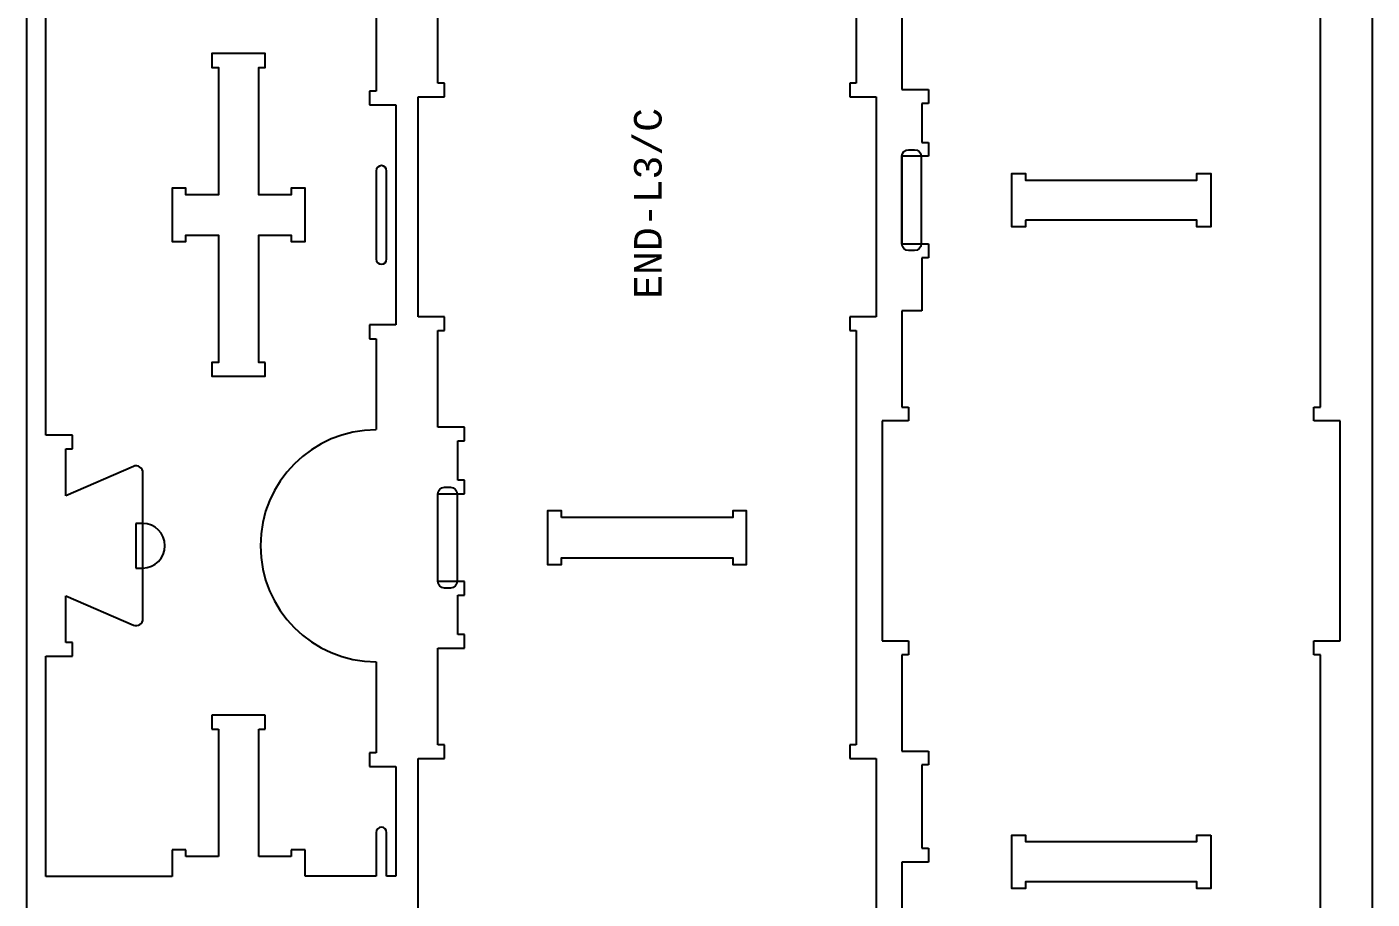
# Model space of a CAD drawing. Header units: millimetres. Extents: x -30 to 12678, y 0 to 23683.
# Drawn here: x 3553 to 4773, y 1872 to 2663 of the extents above; entities that cross this region are included whole.
import ezdxf

# ---------------------------------------------------------------- set-up
doc = ezdxf.new("R2010")
doc.units = ezdxf.units.MM
for name, color, linetype, true_color in [('0_SHEET_SPRUCEPLY_2440X122', 1, 'Continuous', 0xff0000), ('1_ANYTOOL_1MMDEEP_LABELS_S', 2, 'Continuous', 0xffff00), ('3_ANYTOOL_CUTTHROUGH_INSID', 4, 'Continuous', 0x00ffff), ('4_ANYTOOL_CUTTHROUGH_OUTSI', 5, 'Continuous', 0x0000ff), ('5_ANYTOOL_HALF_MILL_9MM_IN', 3, 'Continuous', 0x00ff00)]:
    doc.layers.add(name, color=color, linetype=linetype, true_color=true_color)
doc.styles.add('MONOTXT_REGULAR', font='')
doc.styles.get('MONOTXT_REGULAR').set_extended_font_data('Monotxt')

msp = doc.modelspace()

# ---------------------------------------------------------------- linework, layer by layer
at = {"layer": '0_SHEET_SPRUCEPLY_2440X122'}
msp.add_lwpolyline([(4772.9, 1290.9), (3552.9, 1290.9), (3552.9, 3730.9), (4772.9, 3730.9)], close=True, dxfattribs=at)
at = {"layer": '3_ANYTOOL_CUTTHROUGH_INSID'}
for p, q in [((3869.6, 2532.4), (3869.6, 2452.4)), ((3879.1, 2452.4), (3879.1, 2532.4))]:
    msp.add_line(p, q, dxfattribs=at)
for points in [[(3769.1, 2358.7), (3763.1, 2358.7), (3763.1, 2474.2), (3792.6, 2474.2), (3792.6, 2468.2), (3805.1, 2468.2), (3805.1, 2516.7), (3792.6, 2516.7), (3792.6, 2510.7), (3763.1, 2510.7), (3763.1, 2626.2), (3769.1, 2626.2), (3769.1, 2638.7), (3720.6, 2638.7), (3720.6, 2626.2), (3726.6, 2626.2), (3726.6, 2510.7), (3697.1, 2510.7), (3697.1, 2516.7), (3684.6, 2516.7), (3684.6, 2468.2), (3697.1, 2468.2), (3697.1, 2474.2), (3726.6, 2474.2), (3726.6, 2358.7), (3720.6, 2358.7), (3720.6, 2346.2), (3769.1, 2346.2)], [(4458.5, 2487.6), (4458.5, 2481.6), (4446, 2481.6), (4446, 2530.1), (4458.5, 2530.1), (4458.5, 2524.1), (4614, 2524.1), (4614, 2530.1), (4626.5, 2530.1), (4626.5, 2481.6), (4614, 2481.6), (4614, 2487.6)], [(4037.6, 2218), (4037.6, 2224), (4025.1, 2224), (4025.1, 2175.5), (4037.6, 2175.5), (4037.6, 2181.5), (4193.1, 2181.5), (4193.1, 2175.5), (4205.6, 2175.5), (4205.6, 2224), (4193.1, 2224), (4193.1, 2218)], [(4626.5, 1930.1), (4626.5, 1881.6), (4614, 1881.6), (4614, 1887.6), (4458.5, 1887.6), (4458.5, 1881.6), (4446, 1881.6), (4446, 1930.1), (4458.5, 1930.1), (4458.5, 1924.1), (4614, 1924.1), (4614, 1930.1)]]:
    msp.add_lwpolyline(points, close=True, dxfattribs=at)
for centre, start, end in [((3874.4, 2532.4), 360, 180), ((3874.4, 2452.4), 180, 360)]:
    msp.add_arc(centre, 4.75, start, end, dxfattribs=at)
at = {"layer": '4_ANYTOOL_CUTTHROUGH_OUTSI'}
for p, q in [((4305.1, 2987.5), (4305.1, 2612)), ((3925.6, 2612), (3925.6, 2699.5)), ((3570.1, 2292.7), (3570.1, 2692.2)), ((3869.6, 2687.2), (3869.6, 2604.7)), ((4346.5, 2693.6), (4346.5, 2606.1)), ((4726, 2318.1), (4726, 2693.6)), ((3931.6, 2612), (3925.6, 2612)), ((3931.6, 2599.5), (3931.6, 2612)), ((4305.1, 2612), (4299.1, 2612)), ((4299.1, 2612), (4299.1, 2599.5)), ((3869.6, 2604.7), (3863.6, 2604.7)), ((3863.6, 2604.7), (3863.6, 2592.2)), ((3907.6, 2400), (3907.6, 2599.5)), ((3907.6, 2599.5), (3931.6, 2599.5)), ((4299.1, 2599.5), (4323.1, 2599.5)), ((4323.1, 2599.5), (4323.1, 2400)), ((4346.5, 2606.1), (4370.5, 2606.1)), ((4370.5, 2606.1), (4370.5, 2593.6)), ((3863.6, 2592.2), (3887.6, 2592.2)), ((3887.6, 2592.2), (3887.6, 2392.7)), ((4370.5, 2593.6), (4364.5, 2593.6)), ((4364.5, 2593.6), (4364.5, 2558.1)), ((4364.5, 2558.1), (4370.5, 2558.1)), ((4370.5, 2558.1), (4370.5, 2545.6)), ((4370.5, 2545.6), (4346.5, 2545.6)), ((4346.5, 2545.6), (4346.5, 2466.1)), ((4346.5, 2466.1), (4370.5, 2466.1)), ((4370.5, 2466.1), (4370.5, 2453.6)), ((4370.5, 2453.6), (4364.5, 2453.6)), ((4364.5, 2453.6), (4364.5, 2405.6)), ((4364.5, 2405.6), (4346.5, 2405.6)), ((4346.5, 2405.6), (4346.5, 2318.1)), ((3887.6, 2392.7), (3863.6, 2392.7)), ((3863.6, 2392.7), (3863.6, 2380.2)), ((3931.6, 2400), (3907.6, 2400)), ((3931.6, 2387.5), (3931.6, 2400)), ((4323.1, 2400), (4299.1, 2400)), ((4299.1, 2400), (4299.1, 2387.5)), ((3863.6, 2380.2), (3869.6, 2380.2)), ((3869.6, 2380.2), (3869.6, 2297.7)), ((3925.6, 2300), (3925.6, 2387.5)), ((3925.6, 2387.5), (3931.6, 2387.5)), ((4299.1, 2387.5), (4305.1, 2387.5)), ((4305.1, 2387.5), (4305.1, 2012)), ((4346.5, 2318.1), (4352.5, 2318.1)), ((4352.5, 2318.1), (4352.5, 2305.6)), ((4720, 2305.6), (4720, 2318.1)), ((4720, 2318.1), (4726, 2318.1)), ((3949.6, 2300), (3925.6, 2300)), ((3949.6, 2287.5), (3949.6, 2300)), ((4352.5, 2305.6), (4328.5, 2305.6)), ((4328.5, 2305.6), (4328.5, 2106.1)), ((4744, 2305.6), (4720, 2305.6)), ((4744, 2106.1), (4744, 2305.6)), ((3594.1, 2292.7), (3570.1, 2292.7)), ((3594.1, 2280.2), (3594.1, 2292.7)), ((3943.6, 2252), (3943.6, 2287.5)), ((3943.6, 2287.5), (3949.6, 2287.5)), ((3588.1, 2237.8), (3588.1, 2280.2)), ((3588.1, 2280.2), (3594.1, 2280.2)), ((3649.4, 2264.4), (3588.1, 2237.8)), ((3658.1, 2126.2), (3658.1, 2258.6)), ((3949.6, 2252), (3943.6, 2252)), ((3949.6, 2239.5), (3949.6, 2252)), ((3925.6, 2160), (3925.6, 2239.5)), ((3925.6, 2239.5), (3949.6, 2239.5)), ((3949.6, 2160), (3925.6, 2160)), ((3949.6, 2147.5), (3949.6, 2160)), ((3943.6, 2112), (3943.6, 2147.5)), ((3943.6, 2147.5), (3949.6, 2147.5)), ((3588.1, 2104.7), (3588.1, 2147.1)), ((3588.1, 2147.1), (3649.4, 2120.5)), ((3949.6, 2112), (3943.6, 2112)), ((3949.6, 2099.5), (3949.6, 2112)), ((3594.1, 2104.7), (3588.1, 2104.7)), ((3594.1, 2092.2), (3594.1, 2104.7)), ((3925.6, 2012), (3925.6, 2099.5)), ((3925.6, 2099.5), (3949.6, 2099.5)), ((4328.5, 2106.1), (4352.5, 2106.1)), ((4352.5, 2106.1), (4352.5, 2093.6)), ((4720, 2093.6), (4720, 2106.1)), ((4720, 2106.1), (4744, 2106.1)), ((3570.1, 1892.6), (3570.1, 2092.2)), ((3570.1, 2092.2), (3594.1, 2092.2)), ((3869.6, 2087.2), (3869.6, 2004.7)), ((4352.5, 2093.6), (4346.5, 2093.6)), ((4346.5, 2093.6), (4346.5, 2006.1)), ((4726, 2093.6), (4720, 2093.6)), ((4726, 1803.1), (4726, 2093.6)), ((3769.1, 2038.7), (3720.6, 2038.7)), ((3720.6, 2038.7), (3720.6, 2026.2)), ((3769.1, 2026.2), (3769.1, 2038.7)), ((3720.6, 2026.2), (3726.6, 2026.2)), ((3726.6, 2026.2), (3726.6, 1910.7)), ((3763.1, 1910.7), (3763.1, 2026.2)), ((3763.1, 2026.2), (3769.1, 2026.2)), ((3869.6, 2004.7), (3863.6, 2004.7)), ((3863.6, 2004.7), (3863.6, 1992.2)), ((3931.6, 2012), (3925.6, 2012)), ((3931.6, 1999.5), (3931.6, 2012)), ((4305.1, 2012), (4299.1, 2012)), ((4299.1, 2012), (4299.1, 1999.5)), ((4346.5, 2006.1), (4370.5, 2006.1)), ((4370.5, 2006.1), (4370.5, 1993.6)), ((3863.6, 1992.2), (3887.6, 1992.2)), ((3887.6, 1992.2), (3887.6, 1892.7)), ((3907.6, 1800), (3907.6, 1999.5)), ((3907.6, 1999.5), (3931.6, 1999.5)), ((4299.1, 1999.5), (4323.1, 1999.5)), ((4323.1, 1999.5), (4323.1, 1800)), ((4370.5, 1993.6), (4364.5, 1993.6)), ((4364.5, 1993.6), (4364.5, 1918.1)), ((3869.6, 1932.4), (3869.6, 1892.7)), ((3879.1, 1892.7), (3879.1, 1932.4)), ((3697.1, 1916.7), (3684.6, 1916.7)), ((3684.6, 1916.7), (3684.6, 1892.6)), ((3697.1, 1910.7), (3697.1, 1916.7)), ((3805.1, 1916.7), (3792.6, 1916.7)), ((3792.6, 1916.7), (3792.6, 1910.7)), ((3805.1, 1892.7), (3805.1, 1916.7)), ((4364.5, 1918.1), (4370.5, 1918.1)), ((4370.5, 1918.1), (4370.5, 1905.6)), ((3726.6, 1910.7), (3697.1, 1910.7)), ((3792.6, 1910.7), (3763.1, 1910.7)), ((4370.5, 1905.6), (4346.5, 1905.6)), ((4346.5, 1905.6), (4346.5, 1803.1)), ((3684.6, 1892.6), (3570.1, 1892.6)), ((3869.6, 1892.7), (3805.1, 1892.7)), ((3887.6, 1892.7), (3879.1, 1892.7))]:
    msp.add_line(p, q, dxfattribs=at)
for centre, radius, start, end in [((3869.9, 2192.4), 105.2, 90.1361, 269.8639), ((3651.9, 2258.6), 6.25, 360, 113.4291), ((3651.9, 2126.2), 6.25, 246.5709, 0), ((3874.4, 1932.4), 4.75, 0, 180)]:
    msp.add_arc(centre, radius, start, end, dxfattribs=at)
at = {"layer": '5_ANYTOOL_HALF_MILL_9MM_IN'}
for p, q in [((4352.5, 2551.6), (4358, 2551.6)), ((4346.5, 2466.1), (4346.5, 2545.6)), ((4364, 2545.6), (4364, 2466.1)), ((4358, 2460.1), (4352.5, 2460.1)), ((3931.6, 2245.5), (3937.1, 2245.5)), ((3925.6, 2160), (3925.6, 2239.5)), ((3943.1, 2239.5), (3943.1, 2160)), ((3657.9, 2212.7), (3651.6, 2212.7)), ((3651.6, 2212.7), (3651.6, 2172.2)), ((3651.6, 2172.2), (3657.9, 2172.2)), ((3937.1, 2154), (3931.6, 2154))]:
    msp.add_line(p, q, dxfattribs=at)
at = {"layer": '5_ANYTOOL_HALF_MILL_9MM_IN', "extrusion": (0, 0, -1)}
for centre, start, end in [((-4352.5, 2545.6), 0, 90), ((-4358, 2545.6), 90, 180), ((-4352.5, 2466.1), 270, 0), ((-4358, 2466.1), 180, 270), ((-3931.6, 2239.5), 0, 90), ((-3937.1, 2239.5), 90, 180), ((-3931.6, 2160), 270, 0), ((-3937.1, 2160), 180, 270)]:
    msp.add_arc(centre, 6, start, end, dxfattribs=at)
at = {"layer": '5_ANYTOOL_HALF_MILL_9MM_IN'}
msp.add_arc((3657.9, 2192.4), 20.2, 270, 90, dxfattribs=at)

# ---------------------------------------------------------------- texts
at = {"layer": '1_ANYTOOL_1MMDEEP_LABELS_S', "insert": (4116.2, 2502.9), "char_height": 25, "width": 358.696, "attachment_point": 5, "rotation": 90, "style": 'MONOTXT_REGULAR'}
msp.add_mtext('END-L3/C', dxfattribs=at)

doc.saveas('drawing.dxf')
